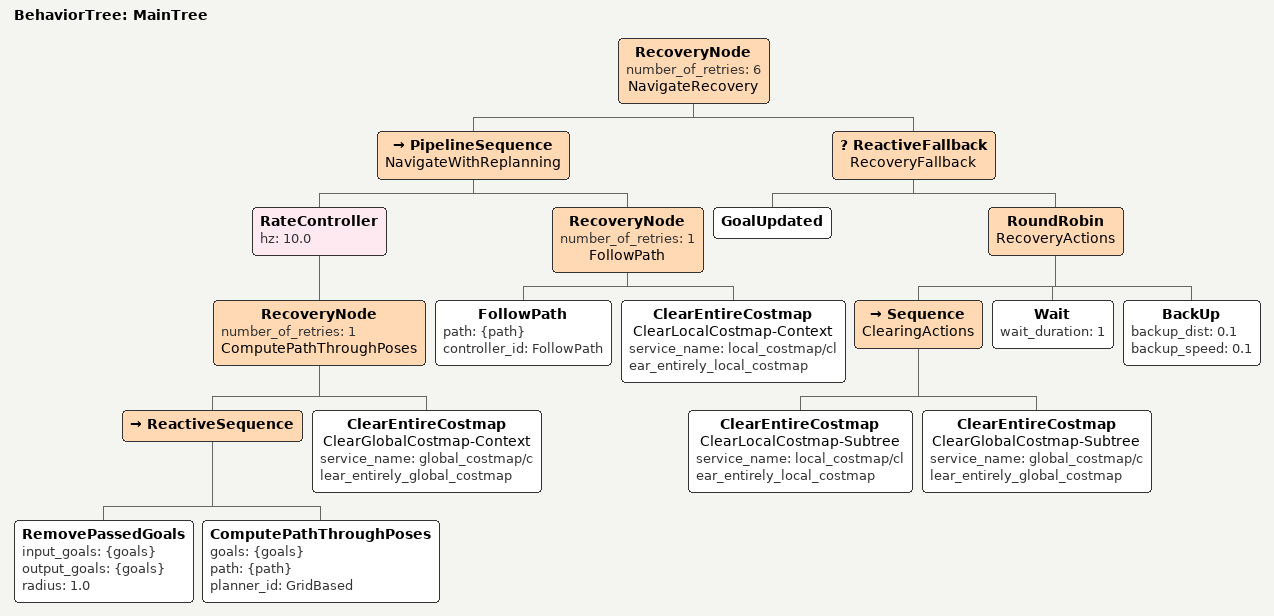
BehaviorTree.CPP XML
<!--
  该行为树（Behavior Tree）以1Hz的频率周期性地通过一组目标点进行全局路径重规划，
  并针对规划/控制及系统问题设置了恢复动作（recovery actions）。
-->
<root main_tree_to_execute="MainTree"> <!-- 定义行为树的根节点，指定主执行树为MainTree -->
  <BehaviorTree ID="MainTree"> <!-- 定义一个ID为MainTree的行为树 -->
    <!-- RecoveryNode：恢复节点，最多重试6次，名称为NavigateRecovery -->
    <RecoveryNode number_of_retries="6" name="NavigateRecovery">
      <!-- PipelineSequence：流水线顺序节点，名称为NavigateWithReplanning -->
      <PipelineSequence name="NavigateWithReplanning">
        <!-- RateController：频率控制器，限制内部节点以0.333Hz（约每3秒）运行一次 -->
        <RateController hz="10.0">
          <!-- RecoveryNode：恢复节点，最多重试1次，名称为ComputePathThroughPoses -->
          <RecoveryNode number_of_retries="1" name="ComputePathThroughPoses">
            <!-- ReactiveSequence：反应式顺序节点，依次执行子节点，遇到失败会重新评估 -->
            <ReactiveSequence>
              <!-- RemovePassedGoals：移除已到达的目标点，输入和输出都是goals，半径为0.7米 -->
              <RemovePassedGoals input_goals="{goals}" output_goals="{goals}" radius="1.0"/>
              <!-- ComputePathThroughPoses：通过一组目标点计算路径，使用GridBased规划器 -->
              <ComputePathThroughPoses goals="{goals}" path="{path}" planner_id="GridBased"/>
            </ReactiveSequence>
            <!-- ClearEntireCostmap：清除全局代价地图（上下文恢复动作），服务名为global_costmap/clear_entirely_global_costmap -->
            <ClearEntireCostmap name="ClearGlobalCostmap-Context" service_name="global_costmap/clear_entirely_global_costmap"/>
          </RecoveryNode>
        </RateController>
        <!-- RecoveryNode：恢复节点，最多重试1次，名称为FollowPath -->
        <RecoveryNode number_of_retries="1" name="FollowPath">
          <!-- FollowPath：跟随路径，输入为path，使用FollowPath控制器 -->
          <FollowPath path="{path}" controller_id="FollowPath"/>
          <!-- ClearEntireCostmap：清除局部代价地图（上下文恢复动作），服务名为local_costmap/clear_entirely_local_costmap -->
          <ClearEntireCostmap name="ClearLocalCostmap-Context" service_name="local_costmap/clear_entirely_local_costmap"/>
        </RecoveryNode>
      </PipelineSequence>
      <!-- ReactiveFallback：反应式备用节点，名称为RecoveryFallback -->
      <ReactiveFallback name="RecoveryFallback">
        <!-- GoalUpdated：检测目标点是否更新，若更新则优先处理 -->
        <GoalUpdated/>
        <!-- RoundRobin：轮询节点，名称为RecoveryActions，依次尝试所有恢复动作 -->
        <RoundRobin name="RecoveryActions">
          <!-- Sequence：顺序节点，名称为ClearingActions，依次执行清除动作 -->
          <Sequence name="ClearingActions">
            <!-- 清除局部代价地图（子树恢复动作） -->
            <ClearEntireCostmap name="ClearLocalCostmap-Subtree" service_name="local_costmap/clear_entirely_local_costmap"/>
            <!-- 清除全局代价地图（子树恢复动作） -->
            <ClearEntireCostmap name="ClearGlobalCostmap-Subtree" service_name="global_costmap/clear_entirely_global_costmap"/>
          </Sequence>
          <!-- 旋转动作（已注释，可选） -->
          <!-- Wait：等待5秒 -->
          <Wait wait_duration="1"/>
          <!-- BackUp：后退0.3米，速度0.05米/秒 -->
          <BackUp backup_dist="0.1" backup_speed="0.1"/>
        </RoundRobin>
      </ReactiveFallback>
    </RecoveryNode>
  </BehaviorTree>
</root>
